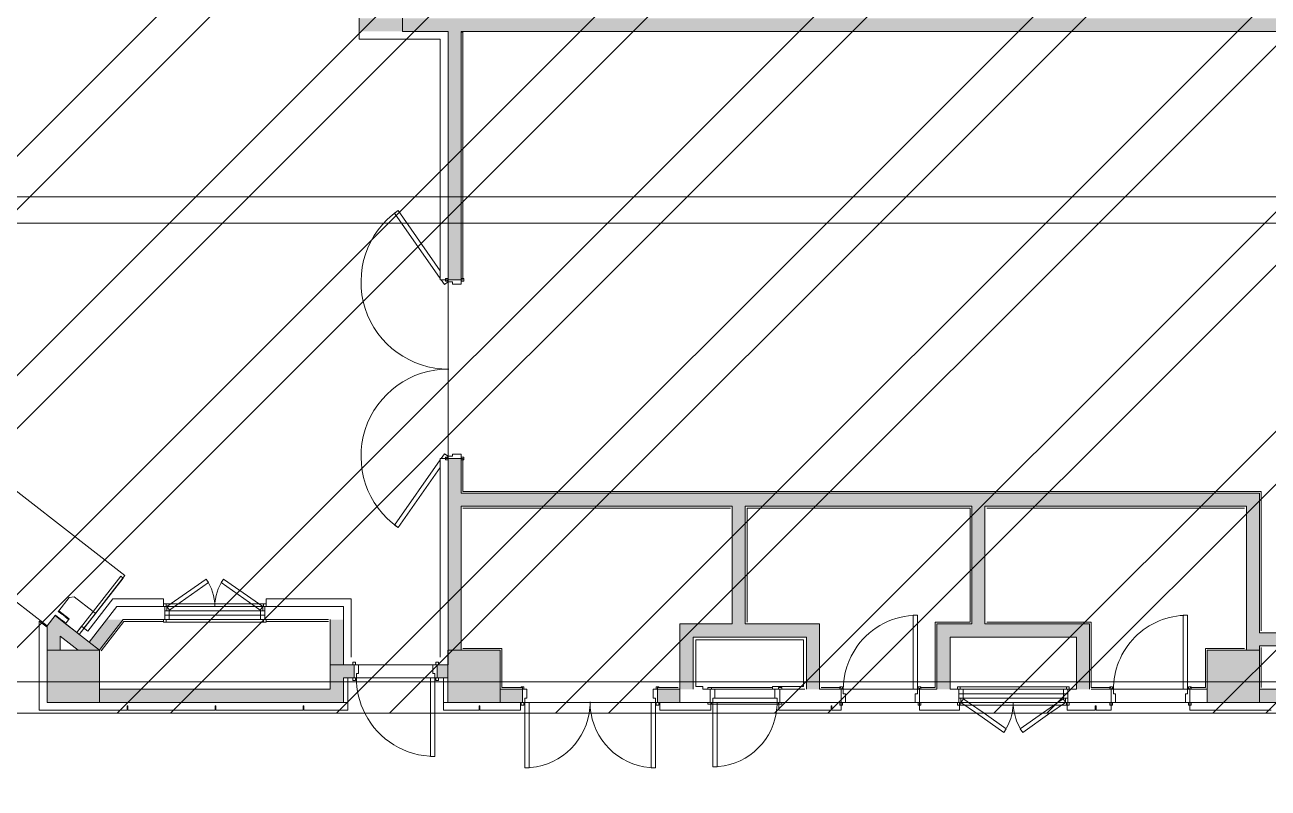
# Model space of a CAD drawing. Header units: millimetres. Extents: x -57519 to 497916, y -349472 to 446842.
# Drawn here: x 293210 to 307478, y -3126 to 5632 of the extents above; entities that cross this region are included whole.
import ezdxf

# ---------------------------------------------------------------- set-up
doc = ezdxf.new("R2010")
doc.units = ezdxf.units.MM
for name, color, linetype, lineweight in [('A-DETL-GENF', 92, 'Continuous', 5), ('A-DETL-WIDE', 214, 'Continuous', 18), ('A-DOOR', 31, 'Continuous', 5), ('A-DOOR-FRAM', 31, 'Continuous', 5), ('A-FLOR', 192, 'Continuous', 5), ('A-WALL', 113, 'Continuous', 20), ('A-WALL-PATT', 111, 'Continuous', 20), ('S-COLS', 52, 'Continuous', 20)]:
    doc.layers.add(name, color=color, linetype=linetype, lineweight=lineweight)

# ---------------------------------------------------------------- blocks, each defined once
blk = doc.blocks.new('DLN-Double Door__X03_ - _M13_1500 x 2600 _WH_-16954903-SITE COVERAGE')
at = {"layer": 'A-DOOR'}
for p, q in [((-700, -75), (-750, -75)), ((-750, -75), (-750, -200)), ((-700, -200), (-700, -75)), ((700, -75), (750, -75)), ((700, -200), (700, -75)), ((750, -75), (750, -200)), ((-750, -200), (-750, -825)), ((-700, -825), (-700, -200)), ((700, -825), (700, -200)), ((750, -200), (750, -825)), ((-750, -825), (-700, -825)), ((750, -825), (700, -825))]:
    blk.add_line(p, q, dxfattribs=at)
for centre, start, end in [((-750, -75), 350.2954, 0.5), ((750, -75), 179.5, 189.7046), ((-750, -75), 270, 350.2954), ((750, -75), 189.7046, 270)]:
    blk.add_arc(centre, 750, start, end, dxfattribs=at)
at = {"layer": 'A-DOOR-FRAM'}
for p, q in [((-760, 105), (-790, 105)), ((-790, 105), (-790, 95)), ((-790, 95), (-790, 105)), ((-790, 105), (-760, 105)), ((-790, 75), (-775, 75)), ((-775, 75), (-790, 75)), ((-775, 75), (-760, 75)), ((-760, 75), (-775, 75)), ((-725, 75), (-775, 75)), ((-775, 75), (-775, -75)), ((-775, -75), (-775, 75)), ((-760, 75), (-775, 75)), ((-760, 75), (-760, 105)), ((-760, 105), (-760, 75)), ((-725, 75), (-760, 75)), ((-725, -25), (-725, 75)), ((-725, 75), (-725, -25)), ((725, 75), (725, -25)), ((775, 75), (725, 75)), ((725, -25), (725, 75)), ((725, 75), (760, 75)), ((790, 105), (760, 105)), ((760, 105), (760, 75)), ((790, 105), (760, 105)), ((760, 75), (760, 105)), ((760, 75), (775, 75)), ((760, 75), (775, 75)), ((760, 75), (775, 75)), ((775, 75), (790, 75)), ((775, 75), (790, 75)), ((775, -75), (775, 75)), ((775, 75), (775, -75)), ((790, 95), (790, 105)), ((790, 105), (790, 95)), ((-775, -75), (-790, -75)), ((-790, -75), (-790, -105)), ((-790, -105), (-790, -75)), ((-790, -75), (-775, -75)), ((-790, -105), (-760, -105)), ((-760, -105), (-790, -105)), ((-760, -75), (-775, -75)), ((-775, -75), (-760, -75)), ((-775, -75), (-750, -75)), ((-775, -75), (-760, -75)), ((-760, -105), (-760, -75)), ((-760, -75), (-760, -105)), ((-760, -75), (-750, -75)), ((-750, -75), (-750, -25)), ((-750, -25), (-725, -25)), ((-750, -25), (-725, -25)), ((-750, -25), (-750, -75)), ((725, -25), (750, -25)), ((750, -25), (725, -25)), ((750, -25), (750, -75)), ((750, -75), (750, -25)), ((750, -75), (775, -75)), ((760, -75), (750, -75)), ((775, -75), (760, -75)), ((760, -75), (760, -105)), ((775, -75), (760, -75)), ((760, -105), (760, -75)), ((775, -75), (760, -75)), ((760, -105), (790, -105)), ((760, -105), (790, -105)), ((790, -75), (775, -75)), ((790, -75), (775, -75)), ((790, -105), (790, -75)), ((790, -75), (790, -105))]:
    blk.add_line(p, q, dxfattribs=at)
blk = doc.blocks.new('DLN-Single Door__X01_ - _M36_ 850 x 2450 _WH_-16935529-SITE COVERAGE')
at = {"layer": 'A-DOOR'}
for p, q in [((-435, 105), (-465, 105)), ((-465, 105), (-465, 75)), ((-465, 75), (-435, 75)), ((-450, 105), (-435, 105)), ((-435, 75), (-450, 75)), ((-435, 75), (-435, 105)), ((-435, 105), (-435, 75)), ((465, 105), (435, 105)), ((435, 105), (435, 75)), ((450, 105), (435, 105)), ((435, 75), (435, 105)), ((435, 75), (465, 75)), ((435, 75), (450, 75)), ((465, 75), (465, 105)), ((-435, -75), (-465, -75)), ((-465, -75), (-465, -105)), ((-465, -105), (-465, -95)), ((-465, -105), (-435, -105)), ((-435, -105), (-465, -105)), ((-450, -75), (-435, -75)), ((-435, -105), (-435, -75)), ((-435, -75), (-435, -105)), ((-375, -75), (-425, -75)), ((-425, -75), (-425, -925)), ((-375, -925), (-375, -75)), ((465, -75), (435, -75)), ((435, -75), (435, -105)), ((450, -75), (435, -75)), ((435, -105), (435, -75)), ((435, -105), (465, -105)), ((435, -105), (465, -105)), ((465, -105), (465, -75)), ((465, -95), (465, -105)), ((-425, -925), (-375, -925))]:
    blk.add_line(p, q, dxfattribs=at)
for start, end in [(324.3, 0.5), (270, 324.3)]:
    blk.add_arc((-425, -75), 850, start, end, dxfattribs=at)
at = {"layer": 'A-DOOR-FRAM'}
for p, q in [((-400, 75), (-450, 75)), ((-450, 75), (-450, -75)), ((-450, -75), (-450, 75)), ((-435, 75), (-450, 75)), ((-400, 75), (-435, 75)), ((-400, -25), (-400, 75)), ((-400, 75), (-400, -25)), ((400, 75), (400, -25)), ((450, 75), (400, 75)), ((400, -25), (400, 75)), ((400, 75), (435, 75)), ((435, 75), (450, 75)), ((450, -75), (450, 75)), ((450, 75), (450, -75)), ((-450, -75), (-425, -75)), ((-450, -75), (-435, -75)), ((-435, -75), (-425, -75)), ((-425, -75), (-425, -25)), ((-425, -25), (-400, -25)), ((-425, -25), (-400, -25)), ((-425, -25), (-425, -75)), ((400, -25), (425, -25)), ((425, -25), (400, -25)), ((425, -25), (425, -75)), ((425, -75), (425, -25)), ((425, -75), (450, -75)), ((435, -75), (425, -75)), ((450, -75), (435, -75))]:
    blk.add_line(p, q, dxfattribs=at)
blk = doc.blocks.new('DLN-Single Door__X01_ - _M36_ 850 x 2450 _WH_-V509-SITE COVERAGE')
at = {"layer": 'A-DOOR'}
for p, q in [((-435, 105), (-465, 105)), ((-465, 105), (-465, 75)), ((-465, 75), (-435, 75)), ((-450, 105), (-435, 105)), ((-435, 75), (-450, 75)), ((-435, 75), (-435, 105)), ((-435, 105), (-435, 75)), ((465, 105), (435, 105)), ((435, 105), (435, 75)), ((450, 105), (435, 105)), ((435, 75), (435, 105)), ((435, 75), (465, 75)), ((435, 75), (450, 75)), ((465, 75), (465, 105)), ((-435, -75), (-465, -75)), ((-465, -75), (-465, -105)), ((-465, -105), (-465, -95)), ((-465, -105), (-435, -105)), ((-435, -105), (-465, -105)), ((-450, -75), (-435, -75)), ((-435, -105), (-435, -75)), ((-435, -75), (-435, -105)), ((-375, -75), (-425, -75)), ((-425, -75), (-425, -925)), ((-375, -925), (-375, -75)), ((465, -75), (435, -75)), ((435, -75), (435, -105)), ((450, -75), (435, -75)), ((435, -105), (435, -75)), ((435, -105), (465, -105)), ((435, -105), (465, -105)), ((465, -105), (465, -75)), ((465, -95), (465, -105)), ((-425, -925), (-375, -925))]:
    blk.add_line(p, q, dxfattribs=at)
blk.add_arc((-425, -75), 850, 270, 0.5, dxfattribs=at)
at = {"layer": 'A-DOOR-FRAM'}
for p, q in [((-400, 75), (-450, 75)), ((-450, 75), (-450, -75)), ((-450, -75), (-450, 75)), ((-435, 75), (-450, 75)), ((-400, 75), (-435, 75)), ((-400, -25), (-400, 75)), ((-400, 75), (-400, -25)), ((400, 75), (400, -25)), ((450, 75), (400, 75)), ((400, -25), (400, 75)), ((400, 75), (435, 75)), ((435, 75), (450, 75)), ((450, -75), (450, 75)), ((450, 75), (450, -75)), ((-450, -75), (-425, -75)), ((-450, -75), (-435, -75)), ((-435, -75), (-425, -75)), ((-425, -75), (-425, -25)), ((-425, -25), (-400, -25)), ((-425, -25), (-400, -25)), ((-425, -25), (-425, -75)), ((400, -25), (425, -25)), ((425, -25), (400, -25)), ((425, -25), (425, -75)), ((425, -75), (425, -25)), ((425, -75), (450, -75)), ((435, -75), (425, -75)), ((450, -75), (435, -75))]:
    blk.add_line(p, q, dxfattribs=at)
blk = doc.blocks.new('DLN-Single Door__X01_ - _M03_ 900 x 2450 _WH_-18265741-SITE COVERAGE')
at = {"layer": 'A-DOOR'}
for p, q in [((-450, 975), (-400, 975)), ((-450, 480), (-450, 975)), ((-400, 975), (-400, 480)), ((-450, 75), (-450, 480)), ((-400, 480), (-400, 75)), ((-490, 105), (-460, 105)), ((-490, 75), (-490, 105)), ((-490, 105), (-490, 75)), ((-460, 105), (-490, 105)), ((-460, 75), (-490, 75)), ((-490, 75), (-475, 75)), ((-475, 75), (-460, 75)), ((-460, 105), (-460, 75)), ((-460, 75), (-460, 105)), ((-400, 75), (-450, 75)), ((460, 75), (460, 105)), ((460, 105), (490, 105)), ((460, 105), (460, 75)), ((460, 105), (490, 105)), ((490, 75), (460, 75)), ((475, 75), (460, 75)), ((490, 75), (475, 75)), ((490, 105), (490, 75)), ((490, 75), (490, 105)), ((-490, -75), (-460, -75)), ((-490, -105), (-490, -75)), ((-490, -75), (-490, -105)), ((-475, -75), (-490, -75)), ((-460, -105), (-490, -105)), ((-490, -105), (-460, -105)), ((-460, -75), (-475, -75)), ((-460, -75), (-460, -105)), ((-460, -105), (-460, -75)), ((460, -105), (460, -75)), ((460, -75), (490, -75)), ((460, -75), (460, -105)), ((460, -75), (475, -75)), ((490, -105), (460, -105)), ((490, -105), (460, -105)), ((475, -75), (490, -75)), ((490, -75), (490, -105)), ((490, -105), (490, -75))]:
    blk.add_line(p, q, dxfattribs=at)
for start, end in [(27.1035, 90), (359.5, 27.1035)]:
    blk.add_arc((-450, 75), 900, start, end, dxfattribs=at)
at = {"layer": 'A-DOOR-FRAM'}
for p, q in [((-475, 75), (-450, 75)), ((-475, -75), (-475, 75)), ((-475, 75), (-475, -74)), ((-475, 75), (-460, 75)), ((-460, 75), (-450, 75)), ((-450, 75), (-450, 25)), ((-450, 25), (-450, 75)), ((-450, 25), (-425, 25)), ((-450, 25), (-425, 25)), ((-425, 25), (-425, -75)), ((-425, -74), (-425, 25)), ((425, 25), (450, 25)), ((425, -75), (425, 25)), ((450, 25), (425, 25)), ((425, 25), (425, -75)), ((450, 75), (475, 75)), ((450, 25), (450, 75)), ((450, 75), (450, 25)), ((460, 75), (450, 75)), ((475, 75), (460, 75)), ((475, 75), (475, -75)), ((475, -75), (475, 75)), ((-475, -74), (-475, -75)), ((-425, -75), (-475, -75)), ((-460, -75), (-475, -75)), ((-425, -75), (-460, -75)), ((-425, -75), (-425, -74)), ((475, -75), (425, -75)), ((425, -75), (460, -75)), ((460, -75), (475, -75))]:
    blk.add_line(p, q, dxfattribs=at)
blk = doc.blocks.new('DLN-Access Panel__AP06__ - _AP06_ 800 x 2325 _WH_-16253387-SITE COVERAGE')
at = {"layer": 'A-DOOR'}
for p, q in [((-385, 95), (-425, 95)), ((-425, 95), (-425, 75)), ((-425, 95), (317, 95)), ((-425, 95), (-425, 75)), ((-425, 75), (-385, 75)), ((-425, 75), (-400, 75)), ((-400, 75), (317, 75)), ((-385, 75), (-385, 95)), ((317, 95), (-385, 95)), ((-385, 75), (-385, 95)), ((-385, 75), (317, 75)), ((317, 75), (385, 75)), ((317, 75), (400, 75)), ((385, 95), (385, 75)), ((425, 95), (385, 95)), ((385, 75), (425, 75)), ((400, 75), (425, 75)), ((425, 75), (425, 95)), ((-385, -75), (-425, -75)), ((-425, -75), (-425, -95)), ((-425, -95), (-385, -95)), ((-385, -95), (-385, -75)), ((385, -75), (-385, -75)), ((-385, -95), (-385, -75)), ((-385, -75), (385, -75)), ((-385, -95), (385, -95)), ((-385, -95), (385, -95)), ((-320, -75), (-370, -75)), ((-370, -75), (-370, -200)), ((-320, -200), (-320, -75)), ((385, -75), (385, -95)), ((425, -75), (385, -75)), ((385, -75), (385, -95)), ((385, -95), (425, -95)), ((390, -75), (400, -75)), ((400, -75), (425, -75)), ((425, -95), (425, -75)), ((-370, -200), (-370, -815)), ((-320, -815), (-320, -200)), ((-370, -815), (-320, -815))]:
    blk.add_line(p, q, dxfattribs=at)
for start, end in [(350.1644, 0.5), (270, 350.1644)]:
    blk.add_arc((-370, -75), 740, start, end, dxfattribs=at)
at = {"layer": 'A-DOOR-FRAM'}
for p, q in [((-345, 75), (-400, 75)), ((-400, 75), (-400, -75)), ((317, 75), (-400, 75)), ((-400, 75), (-400, -75)), ((-345, -25), (-345, 75)), ((317, 75), (-345, 75)), ((-345, -25), (-345, 75)), ((345, 75), (317, 75)), ((400, 75), (317, 75)), ((345, 75), (345, -25)), ((400, 75), (345, 75)), ((345, 75), (345, -25)), ((400, -75), (400, 75)), ((400, -75), (400, 75)), ((-400, -75), (-370, -75)), ((385, -75), (-385, -75)), ((-370, -75), (-370, -25)), ((-370, -25), (-345, -25)), ((370, -25), (-370, -25)), ((-370, -75), (-370, -25)), ((370, -75), (-370, -75)), ((-345, -25), (345, -25)), ((345, -25), (370, -25)), ((370, -25), (370, -75)), ((370, -25), (370, -75)), ((370, -75), (400, -75)), ((400, -75), (390, -75))]:
    blk.add_line(p, q, dxfattribs=at)
blk = doc.blocks.new('DLN-Double Door-AP - _AP14_ 1200 x 2300 _WH_-14685462-SITE COVERAGE')
at = {"layer": 'A-DOOR'}
for p, q in [((625, 75), (-625, 75)), ((-625, 75), (-625, 25)), ((-625, 25), (-625, -25)), ((-625, 25), (625, 25)), ((625, 25), (625, 75)), ((625, -25), (625, 25)), ((-625, -25), (-625, -75)), ((-625, -25), (625, -25)), ((-625, -75), (625, -75)), ((-571, -34), (-600, -75)), ((-600, -75), (-421, -200)), ((-513, -75), (-571, -34)), ((-334, -200), (-513, -75)), ((334, -200), (513, -75)), ((600, -75), (421, -200)), ((513, -75), (571, -34)), ((571, -34), (599, -74)), ((625, -75), (625, -25)), ((-421, -200), (-109, -419)), ((-80, -378), (-334, -200)), ((80, -378), (334, -200)), ((421, -200), (109, -419)), ((-109, -419), (-80, -378)), ((109, -419), (80, -378))]:
    blk.add_line(p, q, dxfattribs=at)
for centre, start, end in [((-600, -75), 347.8789, 359.9926), ((600, -75), 180.0074, 192.1211), ((-600, -75), 325, 347.8789), ((600, -75), 192.1211, 215)]:
    blk.add_arc(centre, 600, start, end, dxfattribs=at)
at = {"layer": 'A-DOOR-FRAM'}
for p, q in [((-610, 105), (-640, 105)), ((-640, 105), (-640, 75)), ((-640, 105), (640, 105)), ((-640, 105), (-640, 75)), ((-640, 75), (-625, 75)), ((-640, 75), (-625, 75)), ((-625, 75), (-610, 75)), ((-625, 75), (625, 75)), ((-575, 75), (-625, 75)), ((-625, 75), (-625, -75)), ((625, 75), (-625, 75)), ((-625, 75), (-625, -75)), ((-610, 75), (-610, 105)), ((610, 105), (-610, 105)), ((-610, 75), (-610, 105)), ((-610, 75), (610, 75)), ((-575, 27), (-575, 75)), ((575, 75), (-575, 75)), ((-575, 27), (-575, 75)), ((-575, -25), (-575, 23)), ((-575, -25), (-575, 23)), ((625, 75), (575, 75)), ((575, 73), (575, -23)), ((575, 73), (575, -23)), ((610, 105), (610, 75)), ((640, 105), (610, 105)), ((610, 105), (610, 75)), ((610, 75), (625, 75)), ((625, 75), (640, 75)), ((625, 75), (640, 75)), ((625, -75), (625, 75)), ((625, -75), (625, 75)), ((640, 75), (640, 105)), ((640, 75), (640, 105)), ((-625, -75), (-640, -75)), ((-640, -75), (-640, -105)), ((-640, -75), (-625, -75)), ((-640, -105), (-610, -105)), ((-610, -75), (-625, -75)), ((-625, -75), (-617, -75)), ((-625, -75), (-600, -75)), ((-617, -75), (-625, -75)), ((-617, -75), (618, -75)), ((618, -75), (-617, -75)), ((-617, -105), (618, -105)), ((-610, -105), (-610, -75)), ((610, -75), (-610, -75)), ((-610, -105), (-610, -75)), ((-610, -105), (610, -105)), ((-600, -25), (-575, -25)), ((600, -25), (-600, -25)), ((-600, -75), (-600, -26)), ((-600, -75), (-600, -26)), ((600, -75), (-600, -75)), ((-575, -25), (575, -25)), ((575, -25), (600, -25)), ((600, -25), (600, -74)), ((600, -25), (600, -74)), ((600, -75), (625, -75)), ((610, -75), (610, -105)), ((625, -75), (610, -75)), ((610, -75), (610, -105)), ((610, -105), (640, -105)), ((618, -75), (625, -75)), ((625, -75), (618, -75)), ((640, -75), (625, -75)), ((625, -75), (640, -75)), ((640, -105), (640, -75))]:
    blk.add_line(p, q, dxfattribs=at)
blk = doc.blocks.new('S_S_ Roller Shutter _7000mm rw_ - 7000mm RW-16026281-SITE COVERAGE')
at = {"layer": 'A-DOOR'}
for p, q in [((-3850, -930), (-3850, -75)), ((-3815, -75), (-3850, -75)), ((-3850, -895), (-3850, -75)), ((-3850, -75), (-3815, -75)), ((-3815, -75), (-3850, -75)), ((-3850, -75), (-3850, -895)), ((-3650, -75), (-3815, -75)), ((-3815, -75), (-3815, -895)), ((-3815, -895), (-3815, -75)), ((-3650, -145), (-3650, -75)), ((-3650, -75), (-3650, -83)), ((-3500, -75), (-3650, -75)), ((-3650, -83), (-3600, -83)), ((-3650, -135), (-3650, -145)), ((-3600, -135), (-3650, -135)), ((-3600, -83), (-3600, -80)), ((-3600, -80), (-3550, -80)), ((-3600, -138), (-3600, -135)), ((-3550, -138), (-3600, -138)), ((-3550, -80), (-3550, -83)), ((-3550, -83), (-3500, -83)), ((-3500, -135), (-3550, -135)), ((-3550, -135), (-3550, -138)), ((-3500, -83), (-3500, -75)), ((-3500, -145), (-3500, -135)), ((3650, -75), (3500, -75)), ((3500, -75), (3500, -83)), ((3500, -83), (3550, -83)), ((3550, -135), (3500, -135)), ((3500, -135), (3500, -145)), ((3550, -83), (3550, -80)), ((3550, -80), (3600, -80)), ((3550, -138), (3550, -135)), ((3600, -138), (3550, -138)), ((3600, -80), (3600, -83)), ((3600, -83), (3650, -83)), ((3650, -135), (3600, -135)), ((3600, -135), (3600, -138)), ((3815, -75), (3650, -75)), ((3650, -75), (3650, -145)), ((3650, -83), (3650, -75)), ((3650, -145), (3650, -135)), ((3850, -75), (3815, -75)), ((3815, -895), (3815, -75)), ((3815, -75), (3850, -75)), ((3850, -75), (3815, -75)), ((3815, -75), (3815, -895)), ((3850, -930), (3850, -75)), ((3850, -165), (3850, -75)), ((3850, -75), (3850, -895)), ((3850, -895), (3850, -75)), ((-3850, -165), (-3850, -380)), ((-3500, -145), (-3650, -145)), ((-3650, -145), (-3500, -145)), ((-3500, -340), (-3500, -145)), ((3650, -145), (3500, -145)), ((3500, -145), (3500, -340)), ((3500, -145), (3650, -145)), ((3850, -380), (3850, -165)), ((-3850, -380), (-3815, -380)), ((-3815, -380), (-3540, -380)), ((-3540, -380), (-3500, -340)), ((3500, -340), (3540, -380)), ((3540, -380), (3811, -380)), ((3815, -380), (3850, -380)), ((-3815, -895), (-3850, -895)), ((-3850, -895), (-3815, -895)), ((-3850, -930), (3850, -930)), ((3850, -895), (3815, -895)), ((3815, -895), (3850, -895))]:
    blk.add_line(p, q, dxfattribs=at)
blk = doc.blocks.new('DLN-Double Door-AP - _AP09_ 1100 x 2100 _WH_-10331321-SITE COVERAGE')
at = {"layer": 'A-DOOR'}
for p, q in [((575, 75), (-575, 75)), ((-575, 75), (-575, 25)), ((-575, 25), (-575, -25)), ((-575, 25), (575, 25)), ((575, 25), (575, 75)), ((575, -25), (575, 25)), ((-575, -25), (-575, -75)), ((-575, -25), (575, -25)), ((-575, -75), (575, -75)), ((-521, -34), (-550, -75)), ((-550, -75), (-99, -390)), ((-463, -75), (-521, -34)), ((-71, -350), (-463, -75)), ((71, -350), (463, -75)), ((550, -75), (99, -390)), ((463, -75), (521, -34)), ((521, -34), (549, -74)), ((575, -75), (575, -25)), ((-99, -390), (-71, -350)), ((99, -390), (71, -350))]:
    blk.add_line(p, q, dxfattribs=at)
for centre, start, end in [((-550, -75), 325, 359.9926), ((550, -75), 180.0074, 215)]:
    blk.add_arc(centre, 550, start, end, dxfattribs=at)
at = {"layer": 'A-DOOR-FRAM'}
for p, q in [((-560, 105), (-590, 105)), ((-590, 105), (-590, 75)), ((-590, 105), (590, 105)), ((-590, 105), (-590, 95)), ((-590, 75), (-575, 75)), ((-590, 75), (-575, 75)), ((-575, 75), (-560, 75)), ((-575, 75), (575, 75)), ((-525, 75), (-575, 75)), ((-575, 75), (-575, -75)), ((575, 75), (-575, 75)), ((-575, 75), (-575, -75)), ((-560, 75), (-560, 105)), ((560, 105), (-560, 105)), ((-560, 75), (-560, 105)), ((-560, 75), (560, 75)), ((-525, 27), (-525, 75)), ((525, 75), (-525, 75)), ((-525, 27), (-525, 75)), ((-525, -23), (-525, 25)), ((-525, -23), (-525, 25)), ((575, 75), (525, 75)), ((525, 73), (525, 25)), ((525, 73), (525, 25)), ((525, 23), (525, -25)), ((525, 23), (525, -25)), ((560, 105), (560, 75)), ((590, 105), (560, 105)), ((560, 105), (560, 75)), ((560, 75), (575, 75)), ((575, 75), (590, 75)), ((575, 75), (590, 75)), ((575, -75), (575, 75)), ((575, -75), (575, 75)), ((590, 75), (590, 105)), ((590, 95), (590, 105)), ((-575, -75), (-590, -75)), ((-590, -75), (-590, -105)), ((-590, -75), (-575, -75)), ((-590, -105), (-560, -105)), ((-590, -105), (590, -105)), ((-560, -75), (-575, -75)), ((-575, -75), (575, -75)), ((-575, -75), (-550, -75)), ((575, -75), (-575, -75)), ((-560, -105), (-560, -75)), ((560, -75), (-560, -75)), ((-560, -105), (-560, -75)), ((-560, -105), (560, -105)), ((-550, -25), (-525, -25)), ((550, -25), (-550, -25)), ((-550, -75), (-550, -26)), ((-550, -75), (-550, -26)), ((550, -75), (-550, -75)), ((-525, -25), (525, -25)), ((525, -25), (550, -25)), ((550, -25), (550, -74)), ((550, -25), (550, -74)), ((550, -75), (575, -75)), ((560, -75), (560, -105)), ((575, -75), (560, -75)), ((560, -75), (560, -105)), ((560, -105), (590, -105)), ((590, -75), (575, -75)), ((575, -75), (590, -75)), ((590, -105), (590, -75))]:
    blk.add_line(p, q, dxfattribs=at)
blk = doc.blocks.new('DLN-Double Door__X03_ - _M47_2000 x 2450 _WH_-16954907-SITE COVERAGE')
at = {"layer": 'A-DOOR'}
for p, q in [((-1025, -154), (-971, -116)), ((-1010, -82), (-1024, -91)), ((-1000, -75), (-1010, -82)), ((-971, -116), (-1000, -75)), ((971, -116), (1000, -75)), ((1025, -154), (971, -116)), ((1000, -75), (1010, -82)), ((1010, -82), (1025, -93)), ((-1129, -165), (-1819, -649)), ((-1790, -690), (-1041, -165)), ((1790, -690), (1041, -165)), ((1129, -165), (1819, -649)), ((-1819, -649), (-1790, -690)), ((1819, -649), (1790, -690))]:
    blk.add_line(p, q, dxfattribs=at)
for centre, start, end in [((-1000, -75), 215, 0.5), ((1000, -75), 179.5, 325)]:
    blk.add_arc(centre, 1000, start, end, dxfattribs=at)
at = {"layer": 'A-DOOR-FRAM'}
for p, q in [((-1010, 105), (-1040, 105)), ((-1040, 105), (-1040, 75)), ((-1040, 95), (-1040, 105)), ((-1040, 105), (-1010, 105)), ((-1040, 75), (-1010, 75)), ((-1025, 75), (-1040, 75)), ((-1010, 75), (-1025, 75)), ((-975, 75), (-1025, 75)), ((-1025, 75), (-1025, -75)), ((-1025, -75), (-1025, 75)), ((-1010, 75), (-1025, 75)), ((-1010, 75), (-1010, 105)), ((-1010, 105), (-1010, 75)), ((-975, 75), (-1010, 75)), ((-975, -25), (-975, 75)), ((-975, 75), (-975, -25)), ((975, 75), (975, -25)), ((1025, 75), (975, 75)), ((975, -25), (975, 75)), ((975, 75), (1010, 75)), ((1040, 105), (1010, 105)), ((1010, 105), (1010, 75)), ((1040, 105), (1010, 105)), ((1010, 75), (1010, 105)), ((1010, 75), (1040, 75)), ((1010, 75), (1025, 75)), ((1010, 75), (1025, 75)), ((1025, 75), (1040, 75)), ((1025, -75), (1025, 75)), ((1025, 75), (1025, -75)), ((1040, 75), (1040, 105)), ((1040, 105), (1040, 95)), ((-1010, -75), (-1040, -75)), ((-1040, -75), (-1040, -105)), ((-1040, -75), (-1025, -75)), ((-1040, -105), (-1010, -105)), ((-1025, -75), (-1010, -75)), ((-1025, -75), (-1000, -75)), ((-1025, -75), (-1010, -75)), ((-1010, -105), (-1025, -105)), ((-1010, -105), (-1010, -75)), ((-1010, -75), (-1010, -105)), ((-1010, -75), (-1000, -75)), ((-1000, -75), (-1000, -25)), ((-1000, -25), (-975, -25)), ((-1000, -25), (-975, -25)), ((-1000, -25), (-1000, -75)), ((975, -25), (1000, -25)), ((1000, -25), (975, -25)), ((1000, -25), (1000, -75)), ((1000, -75), (1000, -25)), ((1000, -75), (1025, -75)), ((1010, -75), (1000, -75)), ((1040, -75), (1010, -75)), ((1010, -75), (1010, -105)), ((1025, -75), (1010, -75)), ((1010, -105), (1010, -75)), ((1025, -75), (1010, -75)), ((1010, -105), (1040, -105)), ((1010, -105), (1025, -105)), ((1040, -75), (1025, -75)), ((1040, -105), (1040, -75))]:
    blk.add_line(p, q, dxfattribs=at)

msp = doc.modelspace()

# ---------------------------------------------------------------- hatches: boundary and pattern name
at = {"layer": 'A-DETL-GENF'}
h = msp.add_hatch(dxfattribs=at)
h.set_pattern_fill('FP_40', color=250, style=0, pattern_type=2)
h.set_pattern_definition([(45, (248763.4, 0), (-1257.236, 1257.236), []), (45, (248763.4, 1905), (-1257.236, 1257.236), [])])
h.paths.add_polyline_path([(325750.1, -8642.5), (328562.7, -8642.5), (328562.7, 4657.5), (341312.7, 4657.5), (341312.7, 30557.5), (342712.7, 30557.5), (342712.7, 48907.7), (339962.7, 48907.7), (339962.7, 52157.5), (338962.7, 52157.5), (338962.7, 53757.5), (297512.7, 53757.5), (297512.7, 52247.5), (286277.7, 52247.5), (286277.7, 34407.5), (285902.7, 34407.5), (285902.7, 7407.5), (286277.7, 7407.5), (286277.7, -2267.5), (315555.2, -2267.5), (315555.2, -8642.5), (321257.1, -8642.5)], flags=0)
at = {"layer": 'A-WALL-PATT', "lineweight": 5, "transparency": 33554560}
h = msp.add_hatch(color=253, dxfattribs=at)
h.paths.add_polyline_path([(293045.2, 5557.5), (293045.2, 5707.5), (292590.7, 5707.5), (292590.7, 5557.5), (292895.2, 5557.5)], flags=0)
h.paths.add_polyline_path([(298067.7, 5557.5), (309727.7, 5557.5), (309727.7, 5707.5), (297045.2, 5707.5), (297045.2, 5557.5), (297977.7, 5557.5)], flags=0)
h.paths.add_polyline_path([(316764, 5557.5), (317717.7, 5557.5), (317717.7, 5707.5), (311777.7, 5707.5), (311777.7, 5557.5), (313890.2, 5557.5)], flags=0)
h.paths.add_polyline_path([(321257.1, 5557.5), (326497.7, 5557.5), (326497.7, 5707.5), (320300.2, 5707.5), (320302.7, 5557.5), (320695.4, 5557.5)], flags=0)
h.paths.add_polyline_path([(319202.7, 5557.5), (319350.2, 5557.5), (319350.2, 5707.5), (319167.7, 5707.5), (319167.7, 5557.5)], flags=0)
h.paths.add_polyline_path([(327552.7, 5557.5), (327552.7, 5632.5), (327602.7, 5632.5), (327602.7, 5707.5), (327447.7, 5707.5), (327447.7, 5557.5), (327462.7, 5557.5)], flags=0)
h = msp.add_hatch(color=253, dxfattribs=at)
h.paths.add_polyline_path([(298217.7, -1542.5), (298217.7, 657.5), (298067.7, 657.5), (298067.7, -1542.5)], flags=0)
h.paths.add_polyline_path([(298117.7, 2707.5), (298217.7, 2707.5), (298217.7, 5557.5), (298067.7, 5557.5), (298067.7, 2707.5)], flags=0)
h = msp.add_hatch(color=253, dxfattribs=at)
h.paths.add_polyline_path([(294065.2, -1542.5), (293557.4, -1147), (293465.2, -1265.4), (293821.1, -1542.5)], flags=0)
h.paths.add_polyline_path([(287942.4, 3035.6), (288034.6, 3153.9), (287709, 3407.5), (287464.9, 3407.5), (287758.4, 3178.9)], flags=0)
for points in [[(301327.7, 107.5), (301477.7, 107.5), (301477.7, 257.5), (298217.7, 257.5), (298217.7, 107.5), (298791.9, 107.5)], [(307377.7, 107.5), (307377.7, 257.5), (301477.7, 257.5), (301477.7, 107.5), (307227.7, 107.5)], [(301477.7, -1242.5), (301477.7, 107.5), (301327.7, 107.5), (301327.7, -1242.5)], [(304227.7, -1242.5), (304227.7, 107.5), (304077.7, 107.5), (304077.7, -1242.5)], [(307227.7, -1542.5), (307377.7, -1542.5), (307377.7, 107.5), (307227.7, 107.5), (307227.7, -1125.1)], [(293615.2, -1542.5), (293615.2, -1382.2), (293465.2, -1265.4), (293465.2, -1542.5)], [(294065.2, -1542.5), (294337.8, -1192.5), (294147.7, -1192.5), (293946.9, -1450.4)], [(296865.2, -1992.5), (296865.2, -1192.5), (296715.2, -1192.5), (296715.2, -1992.5)], [(302328.2, -1392.5), (302328.2, -1242.5), (300728.2, -1242.5), (300728.2, -1392.5), (302178.2, -1392.5)], [(303677.7, -1992.5), (303827.7, -1992.5), (303827.7, -1242.5), (303677.7, -1242.5), (303677.7, -1972.5)], [(305277.7, -1392.5), (305427.7, -1392.5), (305427.7, -1242.5), (303827.7, -1242.5), (303827.7, -1392.5), (304408.2, -1392.5)], [(300878.2, -1992.5), (300878.2, -1392.5), (300728.2, -1392.5), (300728.2, -1992.5)], [(302328.2, -1992.5), (302328.2, -1392.5), (302178.2, -1392.5), (302178.2, -1992.5)], [(305427.7, -1992.5), (305427.7, -1392.5), (305277.7, -1392.5), (305277.7, -1992.5)], [(307777.9, -1492.5), (312177.7, -1492.5), (312177.7, -1342.5), (307377.7, -1342.5), (307377.7, -1492.5)], [(296865.2, -2142.5), (296865.2, -1992.5), (294065.2, -1992.5), (294065.2, -2142.5), (296545.3, -2142.5)]]:
    msp.add_hatch(color=253, dxfattribs=at).paths.add_polyline_path(points, flags=0)
at = {"layer": 'A-WALL-PATT', "transparency": 33554432}
for points in [[(294065.2, -2142.5), (294065.2, -1542.5), (293465.2, -1542.5), (293465.2, -2142.5)], [(293465.2, -2142.5), (294065.2, -2142.5), (294065.2, -1542.5), (293465.2, -1542.5), (293465.2, -1713.9)]]:
    msp.add_hatch(color=9, dxfattribs=at).paths.add_polyline_path(points, flags=0)
at = {"layer": 'A-WALL-PATT', "lineweight": 5, "transparency": 33554560}
h = msp.add_hatch(color=253, dxfattribs=at)
h.paths.add_polyline_path([(297940.2, -1862.5), (298065.2, -1862.5), (298065.2, -1712.5), (297940.2, -1713.9), (297940.2, -1812.5)], flags=0)
h.paths.add_polyline_path([(296990.2, -1862.5), (296990.2, -1712.5), (296865.2, -1712.5), (296865.2, -1862.5), (296975.2, -1862.5)], flags=0)
h = msp.add_hatch(color=253, dxfattribs=at)
h.paths.add_polyline_path([(298921.7, -2142.5), (298921.7, -1992.5), (298665.2, -1992.5), (298665.2, -2142.5), (298791.9, -2142.5)], flags=0)
h.paths.add_polyline_path([(300728.2, -2142.5), (300728.2, -1992.5), (300471.7, -1992.5), (300471.7, -2142.5)], flags=0)
h = msp.add_hatch(color=253, dxfattribs=at)
h.paths.add_polyline_path([(307377.7, -2142.5), (308077.7, -2142.5), (308077.7, -1992.5), (307377.7, -1992.5)], flags=0)
h.paths.add_polyline_path([(310537.7, -2142.5), (310552.7, -2142.5), (310552.7, -1992.5), (309327.7, -1992.5), (309327.7, -2142.5), (310024.5, -2142.5)], flags=0)
h.paths.add_polyline_path([(312177.7, -2142.5), (312177.7, -1992.5), (311802.7, -1992.5), (311802.7, -2142.5), (311817.7, -2142.5)], flags=0)
h.paths.add_polyline_path([(315079.1, -2142.5), (315590.2, -2142.5), (315590.2, -1992.5), (314315.2, -1992.5), (314315.2, -2142.5), (314517.5, -2142.5)], flags=0)
at = {"layer": 'S-COLS', "transparency": 33554432}
for points in [[(298065.2, -2142.5), (298665.2, -2142.5), (298665.2, -1542.5), (298065.2, -1542.5), (298065.2, -1713.9)], [(307377.7, -2142.5), (307377.7, -1542.5), (306777.7, -1542.5), (306777.7, -2142.5)]]:
    msp.add_hatch(color=9, dxfattribs=at).paths.add_polyline_path(points, flags=0)

# ---------------------------------------------------------------- linework, layer by layer
at = {"layer": 'A-DETL-WIDE'}
msp.add_line((286277.7, -2267.5), (315555.2, -2267.5), dxfattribs=at)
at = {"layer": 'A-FLOR'}
for p, q in [((297545.2, 5557.5), (297545.2, 5707.5)), ((298067.7, 5557.5), (297545.2, 5557.5)), ((298067.7, -1712.5), (298067.7, 5557.5)), ((317302.7, 5557.5), (298217.7, 5557.5)), ((286602.7, 3657.5), (328352.7, 3657.5)), ((328352.7, 3357.5), (286602.7, 3357.5)), ((287942.4, 3035.6), (293465.2, -1265.4)), ((298217.7, 657.5), (298217.7, 257.5)), ((298217.7, 257.5), (298237.7, 257.5)), ((293465.2, -1395.3), (293465.2, -1281.1)), ((293557.4, -1147), (293805.9, -1340.6)), ((300728.2, -1242.5), (300728.2, -1972.5)), ((303677.7, -1972.5), (303677.7, -1242.5)), ((303677.7, -1242.5), (303827.7, -1242.5)), ((304227.7, -1242.5), (305427.7, -1242.5)), ((302178.2, -1392.5), (300878.2, -1392.5)), ((300878.2, -1392.5), (300878.2, -1992.5)), ((302178.2, -1992.5), (302178.2, -1392.5)), ((293946.9, -1450.4), (294065.2, -1542.5)), ((294065.2, -1542.5), (294065.2, -1992.5)), ((298237.7, -1542.5), (298217.7, -1542.5)), ((296715.2, -1992.5), (296715.2, -1712.5)), ((296715.2, -1712.5), (298065.2, -1712.5)), ((300728.2, -1907.5), (286602.7, -1907.5)), ((296990.2, -1862.5), (298065.2, -1862.5)), ((298665.2, -1992.5), (298665.2, -2142.5)), ((310024.5, -1907.5), (300728.2, -1907.5)), ((300728.2, -2142.5), (300728.2, -1992.5)), ((300990.7, -1992.5), (302161.6, -1992.5)), ((302328.2, -1992.5), (302348.2, -1992.5)), ((302577.7, -1992.5), (303477.7, -1992.5)), ((303827.7, -1992.5), (305277.7, -1992.5)), ((305677.7, -1992.5), (306577.7, -1992.5)), ((307397.7, -1992.5), (310027.7, -1992.5)), ((286277.7, -2267.5), (315590.2, -2267.5)), ((298665.2, -2142.5), (298065.2, -2142.5)), ((298921.7, -2142.5), (300471.7, -2142.5)), ((301858.5, -2142.5), (301088.5, -2142.5)), ((310537.7, -2142.5), (302577.7, -2142.5))]:
    msp.add_line(p, q, dxfattribs=at)
at = {"layer": 'A-WALL', "lineweight": 5}
for p, q in [((297045.2, 5707.5), (297045.2, 5557.5)), ((298217.7, 5547.5), (298217.7, 5557.5)), ((298067.7, 2707.5), (298217.7, 2707.5)), ((298217.7, 657.5), (298067.7, 657.5)), ((298217.7, -1542.5), (298217.7, 107.5)), ((298217.7, 107.5), (301327.7, 107.5)), ((301327.7, 107.5), (301327.7, -1242.5)), ((304227.7, 107.5), (307227.7, 107.5)), ((304227.7, -1242.5), (304227.7, 107.5)), ((307227.7, 107.5), (307227.7, -1522.5)), ((293557.4, -1147), (293465.2, -1265.4)), ((293465.2, -1265.4), (293465.2, -1281.1)), ((296715.2, -1192.5), (296715.2, -1712.5)), ((301327.7, -1242.5), (300728.2, -1242.5)), ((302328.2, -1242.5), (301497.7, -1242.5)), ((302328.2, -1992.5), (302328.2, -1242.5)), ((293615.2, -1382.2), (293821.1, -1542.5)), ((293615.2, -1542.5), (293615.2, -1382.2)), ((293946.9, -1450.4), (293805.9, -1340.6)), ((303827.7, -1392.5), (305277.7, -1392.5)), ((303827.7, -1992.5), (303827.7, -1392.5)), ((305277.7, -1392.5), (305277.7, -1992.5)), ((311327.7, -1342.5), (307397.7, -1342.5)), ((293465.2, -1542.5), (293615.2, -1542.5)), ((294065.2, -1542.5), (294085.2, -1516.8)), ((298067.7, -1542.5), (298217.7, -1542.5)), ((307227.7, -1542.5), (307377.7, -1542.5)), ((310027.7, -1492.5), (307377.7, -1492.5)), ((296990.2, -1862.5), (296990.2, -1712.5)), ((297940.2, -1712.5), (297940.2, -1862.5)), ((298065.2, -1862.5), (298065.2, -1712.5)), ((296715.2, -1992.5), (294065.2, -1992.5)), ((296915.2, -1862.5), (296990.2, -1862.5)), ((298921.7, -2142.5), (298921.7, -1992.5)), ((300471.7, -1992.5), (300471.7, -2142.5)), ((307377.7, -1992.5), (307377.7, -2142.5)), ((298665.2, -2142.5), (298921.7, -2142.5)), ((298665.2, -2142.5), (298665.2, -2142.5)), ((300471.7, -2142.5), (300728.2, -2142.5)), ((300728.2, -2142.5), (300728.2, -2142.5))]:
    msp.add_line(p, q, dxfattribs=at)
at = {"layer": 'A-WALL', "lineweight": 18}
for p, q in [((297045.2, 5557.5), (297045.2, 5467.5)), ((297045.2, 5467.5), (297977.7, 5467.5)), ((297977.7, 5467.5), (297977.7, 2707.5)), ((298067.7, 2707.5), (298067.7, 5557.5)), ((298217.7, 5547.5), (298217.7, 2707.5)), ((298237.7, 5547.5), (298217.7, 5547.5)), ((298237.7, 2712.5), (298237.7, 5547.5)), ((297977.7, 2707.5), (298067.7, 2707.5)), ((298217.7, 2707.5), (298232.7, 2707.5)), ((298067.7, 657.5), (297977.7, 657.5)), ((297977.7, 657.5), (297977.7, -1622.5)), ((298067.7, -1622.5), (298067.7, 657.5)), ((298232.7, 657.5), (298217.7, 657.5)), ((298237.7, 277.5), (298237.7, 657.5)), ((307397.7, 277.5), (298237.7, 277.5)), ((298237.7, 257.5), (307377.7, 257.5)), ((307377.7, 257.5), (307377.7, -1342.5)), ((307397.7, -1322.5), (307397.7, 277.5)), ((301307.7, 107.5), (298237.7, 107.5)), ((298237.7, 87.5), (301307.7, 87.5)), ((301477.7, 107.5), (301477.7, -1242.5)), ((304077.7, 107.5), (301477.7, 107.5)), ((301497.7, -1222.5), (301497.7, 87.5)), ((301497.7, 87.5), (304057.7, 87.5)), ((304057.7, 87.5), (304057.7, -1222.5)), ((304077.7, -1242.5), (304077.7, 107.5)), ((307207.7, 107.5), (304247.7, 107.5)), ((304247.7, 87.5), (307207.7, 87.5)), ((294220.5, -952.5), (293931.2, -1324)), ((294800.2, -952.5), (294220.5, -952.5)), ((294800.2, -1042.5), (294800.2, -952.5)), ((296955.2, -952.5), (295980.2, -952.5)), ((295980.2, -952.5), (295980.2, -1042.5)), ((296955.2, -1622.5), (296955.2, -952.5)), ((293946.9, -1450.4), (294264.5, -1042.5)), ((294264.5, -1042.5), (294800.2, -1042.5)), ((295980.2, -1042.5), (296865.2, -1042.5)), ((296865.2, -1042.5), (296865.2, -1712.5)), ((293465.2, -1281.1), (293375.2, -1210.7)), ((293375.2, -1210.7), (293375.2, -2232.5)), ((293861.2, -1269.6), (293805.9, -1340.6)), ((293931.2, -1324), (293864.3, -1271.9)), ((294337.8, -1192.5), (294085.2, -1516.8)), ((294085.2, -1549.4), (294347.6, -1212.5)), ((294800.2, -1192.5), (294337.8, -1192.5)), ((294347.6, -1212.5), (294800.2, -1212.5)), ((294800.2, -1212.5), (294800.2, -1192.5)), ((296695.2, -1192.5), (295980.2, -1192.5)), ((295980.2, -1192.5), (295980.2, -1212.5)), ((295980.2, -1212.5), (296695.2, -1212.5)), ((301477.7, -1242.5), (301497.7, -1242.5)), ((303657.7, -1222.5), (303657.7, -1972.5)), ((304057.7, -1222.5), (303657.7, -1222.5)), ((303827.7, -1242.5), (304077.7, -1242.5)), ((305447.7, -1222.5), (304247.7, -1222.5)), ((305427.7, -1242.5), (305427.7, -1992.5)), ((305447.7, -1972.5), (305447.7, -1222.5)), ((293465.2, -2142.5), (293465.2, -1395.3)), ((293805.9, -1340.6), (293946.9, -1450.4)), ((300909.2, -1961.5), (300909.2, -1423.5)), ((300909.2, -1423.5), (302147.2, -1423.5)), ((302147.2, -1423.5), (302147.2, -1961.5)), ((307377.7, -1342.5), (307397.7, -1342.5)), ((298685.2, -1522.5), (298237.7, -1522.5)), ((298237.7, -1542.5), (298665.2, -1542.5)), ((298665.2, -1542.5), (298665.2, -1992.5)), ((298685.2, -1972.5), (298685.2, -1522.5)), ((306757.7, -1522.5), (306757.7, -1972.5)), ((307207.7, -1522.5), (306757.7, -1522.5)), ((306777.7, -1992.5), (306777.7, -1542.5)), ((306777.7, -1542.5), (307227.7, -1542.5)), ((307227.7, -1542.5), (307227.7, -1522.5)), ((307377.7, -1492.5), (307377.7, -1992.5)), ((307397.7, -1972.5), (307397.7, -1512.5)), ((296865.2, -1712.5), (296955.2, -1712.5)), ((296865.2, -1862.5), (296865.2, -2142.5)), ((296915.2, -1862.5), (296865.2, -1862.5)), ((296915.2, -2232.5), (296915.2, -1862.5)), ((298015.2, -1862.5), (298015.2, -2232.5)), ((298065.2, -2142.5), (298065.2, -1862.5)), ((298665.2, -1992.5), (298921.7, -1992.5)), ((298921.7, -1972.5), (298685.2, -1972.5)), ((298921.7, -1992.5), (298921.7, -1972.5)), ((300708.2, -1972.5), (300471.7, -1972.5)), ((300471.7, -1972.5), (300471.7, -1992.5)), ((300471.7, -1992.5), (300728.2, -1992.5)), ((300728.2, -1992.5), (300728.2, -1972.5)), ((300990.7, -1961.5), (300909.2, -1961.5)), ((300990.7, -1992.5), (300990.7, -1961.5)), ((302147.2, -1961.5), (301790.7, -1961.5)), ((301790.7, -1961.5), (301790.7, -1992.5)), ((301790.7, -1992.5), (301873.5, -1992.5)), ((302572.7, -1972.5), (302348.2, -1972.5)), ((302348.2, -1992.5), (302577.7, -1992.5)), ((302577.7, -1992.5), (302577.7, -1977.5)), ((303477.7, -1977.5), (303477.7, -1992.5)), ((303477.7, -1992.5), (303677.7, -1992.5)), ((303657.7, -1972.5), (303482.7, -1972.5)), ((303677.7, -1992.5), (303677.7, -1972.5)), ((305672.7, -1972.5), (305447.7, -1972.5)), ((305447.7, -1992.5), (305677.7, -1992.5)), ((305677.7, -1992.5), (305677.7, -1977.5)), ((306577.7, -1977.5), (306577.7, -1992.5)), ((306577.7, -1992.5), (306777.7, -1992.5)), ((306757.7, -1972.5), (306582.7, -1972.5)), ((307377.7, -1992.5), (307397.7, -1992.5)), ((293375.2, -2232.5), (294382.7, -2232.5)), ((293465.2, -2142.5), (296915.2, -2142.5)), ((294382.7, -2232.5), (294382.7, -2182.5)), ((294382.7, -2182.5), (294392.7, -2182.5)), ((294392.7, -2182.5), (294392.7, -2232.5)), ((294392.7, -2232.5), (295392.7, -2232.5)), ((295392.7, -2232.5), (295392.7, -2182.5)), ((295392.7, -2182.5), (295402.7, -2182.5)), ((295402.7, -2182.5), (295402.7, -2232.5)), ((295402.7, -2232.5), (296402.7, -2232.5)), ((296402.7, -2232.5), (296402.7, -2182.5)), ((296402.7, -2182.5), (296412.7, -2182.5)), ((296412.7, -2182.5), (296412.7, -2232.5)), ((296412.7, -2232.5), (296915.2, -2232.5)), ((298015.2, -2142.5), (298896.7, -2142.5)), ((298015.2, -2232.5), (298422.7, -2232.5)), ((298422.7, -2232.5), (298422.7, -2182.5)), ((298422.7, -2182.5), (298432.7, -2182.5)), ((298432.7, -2182.5), (298432.7, -2232.5)), ((298432.7, -2232.5), (298896.7, -2232.5)), ((298896.7, -2232.5), (298896.7, -2142.5)), ((301083.5, -2142.5), (300496.7, -2142.5)), ((300496.7, -2142.5), (300496.7, -2232.5)), ((300496.7, -2232.5), (301083.5, -2232.5)), ((301083.5, -2160), (301083.5, -2142.5)), ((301083.5, -2232.5), (301083.5, -2162.5)), ((302577.7, -2142.5), (301863.9, -2142.5)), ((301863.9, -2145.2), (301863.9, -2232.5)), ((301863.9, -2232.5), (302462.7, -2232.5)), ((302462.7, -2232.5), (302462.7, -2182.5)), ((302462.7, -2182.5), (302472.7, -2182.5)), ((302472.7, -2182.5), (302472.7, -2232.5)), ((302472.7, -2232.5), (302577.7, -2232.5)), ((302577.7, -2232.5), (302577.7, -2142.5)), ((303935.2, -2142.5), (303477.7, -2142.5)), ((303477.7, -2142.5), (303477.7, -2232.5)), ((303477.7, -2232.5), (303935.2, -2232.5)), ((303935.2, -2232.5), (303935.2, -2142.5)), ((305677.7, -2142.5), (305170.2, -2142.5)), ((305170.2, -2142.5), (305170.2, -2232.5)), ((305170.2, -2232.5), (305492.7, -2232.5)), ((305492.7, -2232.5), (305492.7, -2182.5)), ((305492.7, -2182.5), (305502.7, -2182.5)), ((305502.7, -2182.5), (305502.7, -2232.5)), ((305502.7, -2232.5), (305677.7, -2232.5)), ((305677.7, -2232.5), (305677.7, -2142.5)), ((308077.7, -2142.5), (306577.7, -2142.5)), ((306577.7, -2142.5), (306577.7, -2232.5)), ((306577.7, -2232.5), (307512.7, -2232.5))]:
    msp.add_line(p, q, dxfattribs=at)
at = {"layer": 'A-WALL', "color": 53}
for p, q in [((294065.2, -1542.5), (293465.2, -1542.5)), ((293465.2, -1542.5), (293465.2, -2142.5)), ((293821.1, -1542.5), (293465.2, -1542.5)), ((293465.2, -1542.5), (293465.2, -2142.5)), ((294065.2, -1992.5), (294065.2, -1542.5)), ((294065.2, -2142.5), (294065.2, -1542.5)), ((293465.2, -2142.5), (294065.2, -2142.5)), ((293465.2, -2142.5), (294065.2, -2142.5))]:
    msp.add_line(p, q, dxfattribs=at)
at = {"layer": 'S-COLS', "color": 253, "lineweight": 5}
for p, q in [((293465.2, -2142.5), (293465.2, -1542.5)), ((293465.2, -1542.5), (293615.2, -1542.5)), ((293615.2, -1542.5), (293821.1, -1542.5)), ((293821.1, -1542.5), (294065.2, -1542.5)), ((294065.2, -1992.5), (294065.2, -2142.5)), ((294065.2, -2142.5), (293465.2, -2142.5))]:
    msp.add_line(p, q, dxfattribs=at)
at = {"layer": 'S-COLS', "color": 254, "lineweight": 5}
for p, q in [((293465.2, -2142.5), (293465.2, -1542.5)), ((293465.2, -1542.5), (293615.2, -1542.5)), ((293615.2, -1542.5), (293821.1, -1542.5)), ((293821.1, -1542.5), (294065.2, -1542.5)), ((307227.7, -1542.5), (307377.7, -1542.5)), ((306777.7, -2142.5), (306777.7, -1992.5)), ((307377.7, -1992.5), (307377.7, -2142.5)), ((294065.2, -2142.5), (293465.2, -2142.5))]:
    msp.add_line(p, q, dxfattribs=at)
at = {"layer": 'S-COLS', "color": 53}
for p, q in [((298665.2, -1542.5), (298065.2, -1542.5)), ((298065.2, -1542.5), (298065.2, -2142.5)), ((298665.2, -2142.5), (298665.2, -1542.5)), ((307377.7, -1542.5), (306777.7, -1542.5)), ((306777.7, -1542.5), (306777.7, -2142.5)), ((307377.7, -2142.5), (307377.7, -1542.5)), ((298065.2, -2142.5), (298665.2, -2142.5)), ((306777.7, -2142.5), (307377.7, -2142.5))]:
    msp.add_line(p, q, dxfattribs=at)
at = {"layer": 'S-COLS', "color": 9, "lineweight": 5}
for p, q in [((298067.7, -1542.5), (298217.7, -1542.5)), ((298065.2, -1862.5), (298065.2, -1713.9)), ((294065.2, -1992.5), (294065.2, -2142.5)), ((298665.2, -1992.5), (298665.2, -2142.5)), ((298665.2, -2142.5), (298065.2, -2142.5)), ((307377.7, -2142.5), (306777.7, -2142.5))]:
    msp.add_line(p, q, dxfattribs=at)
at = {"layer": 'S-COLS', "color": 10, "lineweight": 5}
for p, q in [((298665.2, -1542.5), (298665.2, -1992.5)), ((298065.2, -2142.5), (298065.2, -1862.5))]:
    msp.add_line(p, q, dxfattribs=at)

# ---------------------------------------------------------------- block references
at = {"layer": 'A-DOOR'}
for name, p, rotation in [('S_S_ Roller Shutter _7000mm rw_ - 7000mm RW-16026281-SITE COVERAGE', (290749.9, 944.3), 142.0899020367055), ('DLN-Double Door__X03_ - _M47_2000 x 2450 _WH_-16954907-SITE COVERAGE', (298142.7, 1682.5), 270), ('DLN-Double Door-AP - _AP09_ 1100 x 2100 _WH_-10331321-SITE COVERAGE', (295390.2, -1117.5), 180), ('DLN-Single Door__X01_ - _M36_ 850 x 2450 _WH_-16935529-SITE COVERAGE', (303027.7, -2067.5), 180), ('DLN-Single Door__X01_ - _M36_ 850 x 2450 _WH_-V509-SITE COVERAGE', (306127.7, -2067.5), 180), ('DLN-Single Door__X01_ - _M03_ 900 x 2450 _WH_-18265741-SITE COVERAGE', (297465.2, -1787.5), 180)]:
    msp.add_blockref(name, p, dxfattribs=dict(at, rotation=rotation))
for name, p in [('DLN-Double Door__X03_ - _M13_1500 x 2600 _WH_-16954903-SITE COVERAGE', (299696.7, -2067.5)), ('DLN-Access Panel__AP06__ - _AP06_ 800 x 2325 _WH_-16253387-SITE COVERAGE', (301473.5, -2067.5)), ('DLN-Double Door-AP - _AP14_ 1200 x 2300 _WH_-14685462-SITE COVERAGE', (304552.7, -2067.5))]:
    msp.add_blockref(name, p, dxfattribs=at)

doc.saveas('drawing.dxf')
